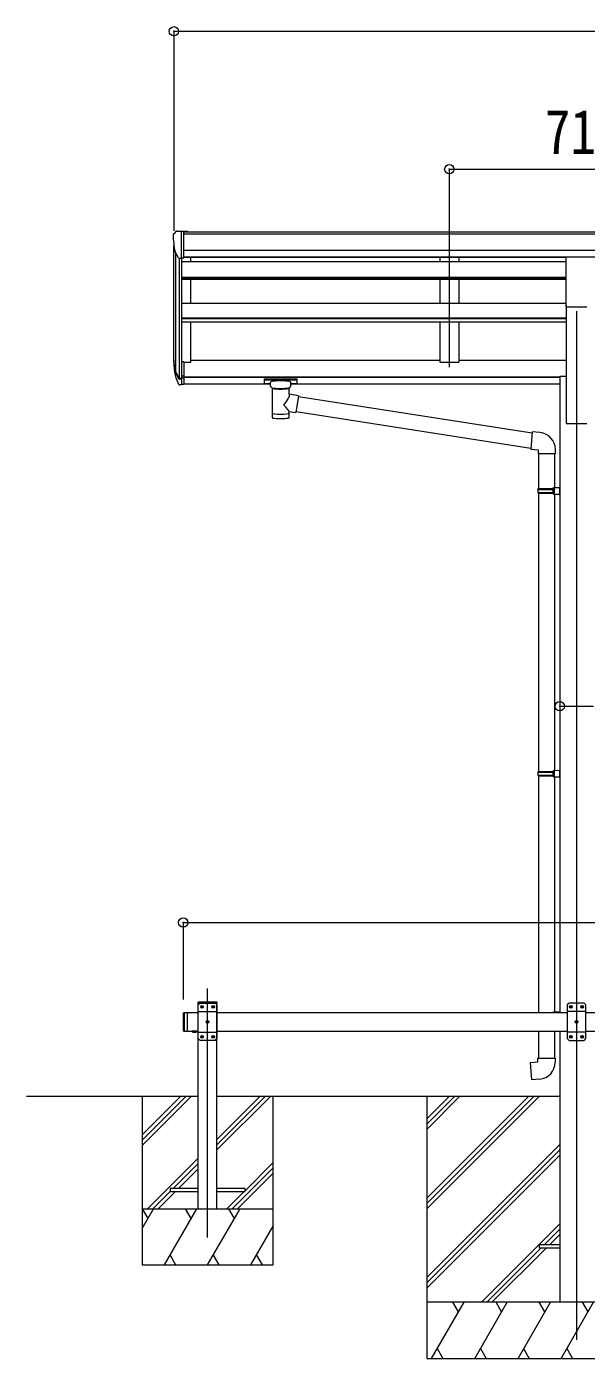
# Model space of a CAD drawing. Units: millimetres at full size; details may follow other scales. Extents: x -6988 to 7066, y -4877 to 4823.
# Drawn here: x -293 to 1203, y -2721 to 840 of the extents above; entities that cross this region are included whole.
import ezdxf
from ezdxf.enums import TextEntityAlignment as Align

# ---------------------------------------------------------------- set-up
doc = ezdxf.new("R2010")
doc.units = ezdxf.units.MM
doc.header["$LTSCALE"] = 25
doc.header["$PDMODE"] = 32
doc.header["$PDSIZE"] = 25
for name, color, linetype, lineweight in [('0-0_0', 7, 'Continuous', 9), ('0-1_本体', 4, 'Continuous', 9), ('0-2_部品', 7, 'Continuous', 9), ('0-4_TABLE1', 3, 'Continuous', 9), ('0-5_DIM1', 3, 'Continuous', 9), ('0-8_PARTS2', 2, 'Continuous', 9), ('0-A_寸法', 6, 'Continuous', 9)]:
    doc.layers.add(name, color=color, linetype=linetype, lineweight=lineweight)
doc.styles.add('ＭＳ ゴシック', font='')
doc.styles.get('ＭＳ ゴシック').set_extended_font_data('MS Gothic')

msp = doc.modelspace()

# ---------------------------------------------------------------- linework, layer by layer
at = {"layer": '0-0_0'}
for p, q in [((165.71, -2021.05), (-292.97, -2021.05)), ((15.71, -2021.05), (15.71, -2471.05)), ((15.71, -2123.4), (118.06, -2021.05)), ((15.71, -2137.54), (132.2, -2021.05)), ((15.71, -2151.69), (146.34, -2021.05)), ((1131.51, -2021.05), (215.71, -2021.05)), ((215.71, -2163.82), (358.47, -2021.05)), ((215.71, -2149.68), (344.33, -2021.05)), ((215.71, -2135.53), (330.19, -2021.05)), ((365.71, -2471.05), (365.71, -2021.05)), ((776.71, -2021.05), (776.71, -2721.05)), ((776.71, -2292.55), (1048.21, -2021.05)), ((776.71, -2306.7), (1062.35, -2021.05)), ((776.71, -2320.84), (1076.49, -2021.05)), ((776.71, -2080.42), (836.08, -2021.05)), ((776.71, -2094.56), (850.22, -2021.05)), ((776.71, -2108.71), (864.36, -2021.05)), ((776.71, -2504.69), (1131.51, -2149.89)), ((776.71, -2518.83), (1131.51, -2164.03)), ((30.18, -2321.05), (165.71, -2185.53)), ((98.33, -2267.05), (165.71, -2199.68)), ((290.71, -2272.67), (365.71, -2197.67)), ((776.71, -2532.97), (1131.51, -2178.17)), ((112.47, -2267.05), (165.71, -2213.82)), ((256.46, -2321.05), (365.71, -2211.81)), ((270.6, -2321.05), (365.71, -2225.95)), ((44.33, -2321.05), (90.71, -2274.68)), ((58.47, -2321.05), (104.47, -2275.05)), ((242.32, -2321.05), (288.32, -2275.05)), ((15.71, -2374.17), (46.37, -2321.05)), ((15.71, -2321.05), (365.71, -2321.05)), ((31.37, -2347.04), (16.37, -2321.05)), ((75.24, -2471.05), (161.84, -2321.05)), ((146.84, -2347.04), (131.84, -2321.05)), ((190.71, -2471.05), (277.31, -2321.05)), ((262.31, -2347.04), (247.31, -2321.05)), ((306.18, -2471.05), (365.71, -2367.95)), ((922.47, -2571.05), (1131.51, -2362.02)), ((1091.11, -2416.55), (1131.51, -2376.16)), ((1105.26, -2416.55), (1131.51, -2390.3)), ((90.24, -2445.08), (105.24, -2471.05)), ((205.71, -2445.07), (220.71, -2471.05)), ((321.18, -2445.07), (336.18, -2471.05)), ((936.61, -2571.05), (1082.11, -2425.55)), ((950.76, -2571.05), (1096.26, -2425.55)), ((15.71, -2471.05), (365.71, -2471.05)), ((1576.71, -2571.05), (776.71, -2571.05)), ((789.41, -2721.05), (876.01, -2571.05)), ((861.01, -2597.04), (846.01, -2571.05)), ((904.88, -2721.05), (991.48, -2571.05)), ((976.48, -2597.04), (961.48, -2571.05)), ((1020.35, -2721.05), (1106.95, -2571.05)), ((1091.95, -2597.04), (1076.95, -2571.05)), ((1135.82, -2721.05), (1222.42, -2571.05)), ((1207.42, -2597.04), (1192.42, -2571.05)), ((804.41, -2695.07), (819.41, -2721.05)), ((919.88, -2695.07), (934.88, -2721.05)), ((1035.35, -2695.07), (1050.35, -2721.05)), ((1150.82, -2695.07), (1165.82, -2721.05)), ((776.71, -2721.05), (1576.71, -2721.05))]:
    msp.add_line(p, q, dxfattribs=at)
at = {"layer": '0-1_本体'}
for p, q in [((127.21, 291.59), (5126.21, 291.59)), ((127.21, 286.24), (5126.21, 286.24)), ((100.71, -57.93), (100.71, 254.84)), ((104.99, 236.04), (104.99, -82.19)), ((114.71, 220.69), (114.71, -100.19)), ((120.71, 220.21), (120.71, -55.76)), ((127.21, 242.71), (5126.21, 242.71)), ((127.21, 225.04), (5126.21, 225.04)), ((1149.21, 222.67), (127.21, 222.67)), ((145.71, 211.42), (145.71, 222.67)), ((811.71, 222.6), (811.71, 211.42)), ((861.71, 222.6), (861.71, 211.42)), ((1149.21, 211.42), (120.71, 211.42)), ((1149.21, 169.49), (120.71, 169.49)), ((1149.21, 167.99), (120.71, 167.99)), ((1149.21, 163.79), (120.71, 163.79)), ((145.71, 100.06), (145.71, 163.79)), ((811.71, 163.79), (811.71, 100.06)), ((861.71, 163.79), (861.71, 100.06)), ((1149.2, 100.06), (120.71, 100.06)), ((1149.21, 95.74), (1149.21, -221.05)), ((1149.21, 60.62), (120.71, 60.62)), ((1149.21, 59.14), (120.71, 59.14)), ((1149.21, 49.88), (120.71, 49.88)), ((145.71, -56.59), (145.71, 49.88)), ((811.71, 49.88), (811.71, -56.61)), ((861.71, 49.88), (861.71, -56.61)), ((127.21, -56.59), (145.71, -56.59)), ((145.71, -51.79), (811.71, -51.79)), ((811.71, -56.61), (861.71, -56.61)), ((861.71, -51.79), (1149.21, -51.79)), ((127.21, -95.88), (1131.71, -95.88)), ((127.21, -97.28), (1131.71, -97.28)), ((1131.71, -94.67), (1131.71, -1796.05)), ((1131.71, -94.67), (1149.21, -94.67)), ((127.21, -114.65), (358.71, -114.65)), ((412.71, -114.65), (1131.71, -114.65)), ((1149.21, -221.05), (1204.21, -221.05)), ((1131.71, -1846.05), (1131.71, -2571.05))]:
    msp.add_line(p, q, dxfattribs=at)
at = {"layer": '0-2_部品'}
for p, q in [((105.62, 292.63), (101.55, 286.82)), ((108.71, 293.2), (106.37, 293.05)), ((108.71, 293.2), (127.21, 293.2)), ((120.71, 220.21), (120.71, 293.2)), ((127.21, 293.2), (137.21, 293.11)), ((127.21, 221.21), (127.21, 293.2)), ((137.21, 291.59), (137.21, 293.11)), ((98.71, 283.83), (98.71, 283.2)), ((113.08, 222.02), (103.81, 238.09)), ((120.71, 220.21), (115.5, 220.53)), ((127.21, 221.21), (120.71, 221.21)), ((1149.21, 224.76), (1204.21, 224.76)), ((1149.21, 91.25), (1149.21, 224.76)), ((1149.21, 91.25), (1204.21, 91.25)), ((120.71, -55.76), (120.71, -117.64)), ((127.21, -55.76), (120.71, -55.76)), ((127.21, -55.76), (127.21, -116.82)), ((103.1, -81.8), (113.26, -100.97)), ((114.27, -99.72), (104.52, -81.3)), ((105.68, -98.65), (113.26, -116.14)), ((120.71, -100.47), (115.57, -100.47)), ((120.71, -102.47), (115.86, -102.47)), ((127.21, -94.07), (120.71, -94.07)), ((127.21, -99.47), (120.71, -99.47)), ((342.21, -102.53), (342.21, -113.29)), ((342.21, -102.72), (342.21, -104.26)), ((344.21, -101.87), (427.21, -101.87)), ((344.21, -104.05), (427.21, -104.05)), ((429.21, -102.53), (429.21, -113.29)), ((120.71, -117.64), (115.86, -117.64)), ((127.21, -116.82), (120.71, -116.82)), ((344.21, -113.96), (358.71, -113.96)), ((358.71, -120.76), (358.71, -110.49)), ((362.81, -125.26), (362.79, -205.55)), ((408.61, -142.84), (408.61, -125.25)), ((412.71, -120.76), (412.71, -110.49)), ((412.71, -113.96), (427.21, -113.96)), ((433.83, -146.74), (408.61, -142.83)), ((433.83, -146.74), (426.81, -192)), ((433.52, -148.76), (1058.05, -245.65)), ((408.62, -205.55), (408.61, -188.93)), ((408.61, -189.18), (426.81, -192)), ((1054.38, -287.58), (427.08, -190.26)), ((1079.06, -245.46), (1058.22, -243.64)), ((1074.14, -301.21), (1120.14, -301.21)), ((1075.51, -301.21), (1075.51, -395.11)), ((1117.51, -301.21), (1117.51, -392.55)), ((1120.14, -301.21), (1120.14, -290.29)), ((1073.51, -397.11), (1074.51, -395.11)), ((1073.51, -397.11), (1117.51, -397.11)), ((1073.51, -397.11), (1073.51, -405.11)), ((1073.51, -405.11), (1117.51, -405.11)), ((1073.51, -405.11), (1074.51, -407.11)), ((1074.51, -395.11), (1117.51, -395.11)), ((1074.51, -407.11), (1117.51, -407.11)), ((1075.51, -407.11), (1075.51, -1151.3)), ((1113.03, -397.11), (1112.6, -395.11)), ((1115.51, -392.61), (1131.51, -392.14)), ((1115.51, -394.61), (1115.51, -392.61)), ((1115.51, -394.61), (1117.51, -394.61)), ((1115.51, -409.61), (1115.51, -407.61)), ((1115.51, -409.61), (1131.51, -410.08)), ((1117.51, -409.67), (1117.51, -1148.74)), ((1131.51, -392.14), (1131.51, -410.08)), ((1073.51, -1153.3), (1074.51, -1151.3)), ((1073.51, -1153.3), (1117.51, -1153.3)), ((1073.51, -1153.3), (1073.51, -1161.3)), ((1073.51, -1161.3), (1117.51, -1161.3)), ((1073.51, -1161.3), (1074.51, -1163.3)), ((1074.51, -1151.3), (1117.51, -1151.3)), ((1074.51, -1163.3), (1117.51, -1163.3)), ((1075.51, -1163.3), (1075.51, -1796.05)), ((1113.03, -1153.3), (1112.6, -1151.3)), ((1115.51, -1148.8), (1131.51, -1148.33)), ((1115.51, -1150.8), (1115.51, -1148.8)), ((1115.51, -1150.8), (1117.51, -1150.8)), ((1115.51, -1165.8), (1115.51, -1163.8)), ((1115.51, -1165.8), (1131.51, -1166.27)), ((1117.51, -1165.86), (1117.48, -1793.9)), ((1131.51, -1148.33), (1131.51, -1166.27)), ((1115.51, -1793.96), (1131.51, -1793.49)), ((1115.51, -1795.96), (1115.51, -1793.96)), ((1115.51, -1795.96), (1117.51, -1795.96)), ((1117.51, -1796.05), (1117.51, -1795.96)), ((1131.51, -1793.49), (1131.51, -1796.05)), ((1075.51, -1846.05), (1075.51, -1918.46)), ((1117.51, -1846.05), (1117.51, -1918.46)), ((1073.51, -1918.46), (1119.51, -1918.46)), ((1073.51, -1928.46), (1073.51, -1918.46)), ((1119.51, -1918.46), (1119.51, -1929.37))]:
    msp.add_line(p, q, dxfattribs=at)
at = {"layer": '0-2_部品', "color": 4}
for p, q in [((165.71, -2267.05), (90.71, -2267.05)), ((215.71, -2275.05), (290.71, -2275.05)), ((1076.71, -2416.55), (1076.71, -2425.55)), ((1076.71, -2416.55), (1131.51, -2416.55)), ((1076.71, -2425.55), (1131.51, -2425.55))]:
    msp.add_line(p, q, dxfattribs=at)
at = {"layer": '0-2_部品'}
for points in [[(342.21, -102.53), (342.24, -102.34), (342.33, -102.2), (342.43, -102.11), (342.53, -102.05), (342.65, -102), (342.94, -101.94), (343.43, -101.89), (343.97, -101.87), (344.21, -101.87)], [(427.21, -101.87), (427.56, -101.87), (428.09, -101.9), (428.54, -101.95), (428.84, -102.03), (429.01, -102.12), (429.13, -102.26), (429.2, -102.44), (429.21, -102.53)], [(342.21, -113.29), (342.24, -113.49), (342.33, -113.62), (342.43, -113.72), (342.53, -113.78), (342.65, -113.82), (342.94, -113.89), (343.43, -113.93), (343.97, -113.95), (344.21, -113.96)], [(358.75, -120.71), (358.72, -121.06), (358.97, -122.02), (359.49, -122.9), (360.29, -123.74), (361.41, -124.54), (362.81, -125.26)], [(408.61, -125.25), (408.84, -125.16), (410.2, -124.42), (411.31, -123.58), (412.06, -122.71), (412.53, -121.81), (412.7, -120.92)], [(427.21, -113.96), (427.56, -113.95), (428.09, -113.93), (428.54, -113.87), (428.84, -113.8), (429.01, -113.7), (429.13, -113.56), (429.2, -113.38), (429.21, -113.29)], [(1058.22, -243.64), (1054.21, -289.46), (1074.14, -291.21), (1074.14, -301.21)], [(1113.03, -397.11), (1113.03, -405.11), (1112.6, -407.11)], [(1115.51, -407.61), (1117.51, -407.61), (1117.51, -394.61)], [(1113.03, -1153.3), (1113.03, -1161.3), (1112.6, -1163.3)], [(1115.51, -1163.8), (1117.51, -1163.8), (1117.51, -1150.8)], [(1078.43, -1974.2), (1057.59, -1976.03), (1053.58, -1930.2), (1073.51, -1928.46)]]:
    msp.add_lwpolyline(points, dxfattribs=at)
at = {"layer": '0-2_部品', "color": 4}
for points in [[(90.71, -2267.05), (90.71, -2275.05), (165.71, -2275.05)], [(290.71, -2275.05), (290.71, -2267.05), (215.71, -2267.05)]]:
    msp.add_lwpolyline(points, dxfattribs=at)
at = {"layer": '0-2_部品'}
for centre, radius, start, end in [((101.71, 283.83), 3, 93, 180), ((106.44, 292.06), 1, 93.5, 145), ((300.71, 283.2), 202, 180, 192.90261), ((115.68, 223.52), 3, 210, 266.5), ((189.37, -59.63), 89.07, 174.49576, 194.41188), ((188.65, -55.35), 88.05, 177.22392, 197.21071), ((233.92, -62.57), 133.22, 183.27987, 195.71302), ((115.86, -99.47), 3, 210, 270), ((115.57, -98.97), 1.5, 210, 270), ((115.86, -114.64), 3, 210, 270), ((1075.14, -290.29), 45, 0, 85), ((1074.51, -1929.37), 45, 275, 0)]:
    msp.add_arc(centre, radius, start, end, dxfattribs=at)
for centre, major_axis, ratio, start_param, end_param in [((344.21, -104.26), (2, 0), 0.109601, 1.5707963, 3.1415927), ((427.21, -104.26), (2, 0), 0.109601, 0, 1.5707963), ((385.71, -110.49), (27, 0), 0.122176, 6.2831853, 9.424778), ((385.72, -125.72), (-22.91, 0.42), 0.072511, 0.0008029, 1.5715993), ((385.72, -127.34), (-22.91, 0.42), 0.072511, 0.0008029, 1.5715993), ((385.69, -125.72), (22.92, 0.42), 0.07247, 4.71158, 6.2823764), ((385.69, -127.34), (22.92, 0.42), 0.07247, 4.71158, 6.2823764), ((396.71, -120.76), (16, 0), 0.361356, 6.2636979, 6.2831853), ((385.71, -169.38), (-22.81, -26.62), 0.234429, 1.6855472, 3.1268519), ((388.26, -166.73), (20.32, -22.25), 0.045535, 0.0389954, 1.3075346), ((385.71, -205.55), (22.92, 0), 0.101955, 3.1415499, 6.2833984), ((385.71, -193.11), (22.91, 0), 0.122865, 3.1415927, 6.2831853)]:
    msp.add_ellipse(centre, major_axis=major_axis, ratio=ratio, start_param=start_param, end_param=end_param, dxfattribs=at)
at = {"layer": '0-4_TABLE1'}
for p, q in [((165.41, -1771.05), (165.51, -1769)), ((165.41, -1771.05), (216.01, -1771.05)), ((170.71, -1771.05), (165.71, -1776.05)), ((165.71, -1866.05), (165.71, -1776.05)), ((166.51, -1768.05), (214.9, -1768.05)), ((170.71, -1771.05), (210.71, -1771.05)), ((176.97, -1780.63), (177.81, -1780.63)), ((206.97, -1780.63), (207.81, -1780.63)), ((210.71, -1771.05), (215.71, -1776.05)), ((215.71, -1776.05), (215.71, -1866.05)), ((216.01, -1771.05), (215.9, -1769)), ((1156.71, -1771.05), (1151.71, -1776.05)), ((1151.71, -1776.05), (1151.71, -1866.05)), ((1196.71, -1771.05), (1156.71, -1771.05)), ((1160.45, -1780.63), (1159.61, -1780.63)), ((1190.45, -1780.63), (1189.61, -1780.63)), ((1196.71, -1771.05), (1201.71, -1776.05)), ((1201.71, -1866.05), (1201.71, -1776.05)), ((125.71, -1798.05), (125.71, -1844.05)), ((127.71, -1796.05), (127.71, -1846.05)), ((135.71, -1796.05), (135.71, -1846.05)), ((165.71, -1793.75), (215.71, -1793.75)), ((174.45, -1781.47), (173.61, -1781.47)), ((204.45, -1781.47), (203.61, -1781.47)), ((1201.71, -1793.75), (1151.71, -1793.75)), ((1162.97, -1781.47), (1163.81, -1781.47)), ((1192.97, -1781.47), (1193.81, -1781.47)), ((125.71, -1844.05), (127.71, -1846.05)), ((127.71, -1846.05), (137.71, -1846.05)), ((161.61, -1846.05), (149.81, -1846.05)), ((149.81, -1846.05), (149.81, -1846.56)), ((161.61, -1846.05), (149.81, -1846.05)), ((149.81, -1846.05), (149.81, -1846.56)), ((161.61, -1846.56), (149.81, -1846.56)), ((161.61, -1846.56), (149.81, -1846.56)), ((158.21, -1846.05), (153.21, -1846.05)), ((158.21, -1846.05), (153.21, -1846.05)), ((161.61, -1846.05), (161.61, -1846.56)), ((161.61, -1846.05), (161.61, -1846.56)), ((165.71, -1848.35), (215.71, -1848.35)), ((189.45, -1821.47), (188.61, -1821.47)), ((191.97, -1820.63), (192.81, -1820.63)), ((1201.71, -1848.35), (1151.71, -1848.35)), ((1175.45, -1820.63), (1174.61, -1820.63)), ((1177.97, -1821.47), (1178.81, -1821.47)), ((170.71, -1871.05), (165.71, -1866.05)), ((210.71, -1871.05), (170.71, -1871.05)), ((174.45, -1861.47), (173.61, -1861.47)), ((176.97, -1860.63), (177.81, -1860.63)), ((204.45, -1861.47), (203.61, -1861.47)), ((206.97, -1860.63), (207.81, -1860.63)), ((210.71, -1871.05), (215.71, -1866.05)), ((1156.71, -1871.05), (1151.71, -1866.05)), ((1156.71, -1871.05), (1196.71, -1871.05)), ((1160.45, -1860.63), (1159.61, -1860.63)), ((1162.97, -1861.47), (1163.81, -1861.47)), ((1190.45, -1860.63), (1189.61, -1860.63)), ((1192.97, -1861.47), (1193.81, -1861.47)), ((1196.71, -1871.05), (1201.71, -1866.05))]:
    msp.add_line(p, q, dxfattribs=at)
for points in [[(173.61, -1781.47), (173.61, -1780.63), (174.45, -1780.63)], [(175.29, -1779.79), (175.29, -1778.95), (176.13, -1778.95), (176.13, -1779.79)], [(177.81, -1780.63), (177.81, -1781.47), (176.97, -1781.47)], [(203.61, -1781.47), (203.61, -1780.63), (204.45, -1780.63)], [(205.29, -1779.79), (205.29, -1778.95), (206.13, -1778.95), (206.13, -1779.79)], [(207.81, -1780.63), (207.81, -1781.47), (206.97, -1781.47)], [(1159.61, -1780.63), (1159.61, -1781.47), (1160.45, -1781.47)], [(1162.13, -1779.79), (1162.13, -1778.95), (1161.29, -1778.95), (1161.29, -1779.79)], [(1163.81, -1781.47), (1163.81, -1780.63), (1162.97, -1780.63)], [(1189.61, -1780.63), (1189.61, -1781.47), (1190.45, -1781.47)], [(1192.13, -1779.79), (1192.13, -1778.95), (1191.29, -1778.95), (1191.29, -1779.79)], [(1193.81, -1781.47), (1193.81, -1780.63), (1192.97, -1780.63)], [(125.71, -1798.05), (127.71, -1796.05), (137.71, -1796.05)], [(176.13, -1782.31), (176.13, -1783.15), (175.29, -1783.15), (175.29, -1782.31)], [(206.13, -1782.31), (206.13, -1783.15), (205.29, -1783.15), (205.29, -1782.31)], [(1161.29, -1782.31), (1161.29, -1783.15), (1162.13, -1783.15), (1162.13, -1782.31)], [(1191.29, -1782.31), (1191.29, -1783.15), (1192.13, -1783.15), (1192.13, -1782.31)], [(153.26, -1848.77), (154.56, -1846.1), (155.71, -1845.49)], [(153.26, -1848.77), (154.56, -1846.1), (155.71, -1845.49)], [(158.16, -1848.77), (156.86, -1846.1), (155.71, -1845.49)], [(158.16, -1848.77), (156.86, -1846.1), (155.71, -1845.49)], [(188.61, -1821.47), (188.61, -1820.63), (189.45, -1820.63)], [(190.29, -1819.79), (190.29, -1818.95), (191.13, -1818.95), (191.13, -1819.79)], [(191.13, -1822.31), (191.13, -1823.15), (190.29, -1823.15), (190.29, -1822.31)], [(192.81, -1820.63), (192.81, -1821.47), (191.97, -1821.47)], [(1174.61, -1820.63), (1174.61, -1821.47), (1175.45, -1821.47)], [(1177.13, -1819.79), (1177.13, -1818.95), (1176.29, -1818.95), (1176.29, -1819.79)], [(1176.29, -1822.31), (1176.29, -1823.15), (1177.13, -1823.15), (1177.13, -1822.31)], [(1178.81, -1821.47), (1178.81, -1820.63), (1177.97, -1820.63)], [(173.61, -1861.47), (173.61, -1860.63), (174.45, -1860.63)], [(175.29, -1859.79), (175.29, -1858.95), (176.13, -1858.95), (176.13, -1859.79)], [(176.13, -1862.31), (176.13, -1863.15), (175.29, -1863.15), (175.29, -1862.31)], [(177.81, -1860.63), (177.81, -1861.47), (176.97, -1861.47)], [(203.61, -1861.47), (203.61, -1860.63), (204.45, -1860.63)], [(205.29, -1859.79), (205.29, -1858.95), (206.13, -1858.95), (206.13, -1859.79)], [(206.13, -1862.31), (206.13, -1863.15), (205.29, -1863.15), (205.29, -1862.31)], [(207.81, -1860.63), (207.81, -1861.47), (206.97, -1861.47)], [(1159.61, -1860.63), (1159.61, -1861.47), (1160.45, -1861.47)], [(1162.13, -1859.79), (1162.13, -1858.95), (1161.29, -1858.95), (1161.29, -1859.79)], [(1161.29, -1862.31), (1161.29, -1863.15), (1162.13, -1863.15), (1162.13, -1862.31)], [(1163.81, -1861.47), (1163.81, -1860.63), (1162.97, -1860.63)], [(1189.61, -1860.63), (1189.61, -1861.47), (1190.45, -1861.47)], [(1192.13, -1859.79), (1192.13, -1858.95), (1191.29, -1858.95), (1191.29, -1859.79)], [(1191.29, -1862.31), (1191.29, -1863.15), (1192.13, -1863.15), (1192.13, -1862.31)], [(1193.81, -1861.47), (1193.81, -1860.63), (1192.97, -1860.63)]]:
    msp.add_lwpolyline(points, dxfattribs=at)
for centre in [(175.71, -1781.05), (205.71, -1781.05), (1161.71, -1781.05), (1191.71, -1781.05), (190.71, -1821.05), (1176.71, -1821.05), (175.71, -1861.05), (205.71, -1861.05), (1161.71, -1861.05), (1191.71, -1861.05)]:
    msp.add_circle(centre, 3.5, dxfattribs=at)
for centre, radius, start, end in [((166.51, -1769.05), 1, 90, 176.99989), ((174.45, -1779.79), 0.84, 270, 0), ((176.97, -1779.79), 0.84, 180, 270), ((204.45, -1779.79), 0.84, 270, 0), ((206.97, -1779.79), 0.84, 180, 270), ((214.9, -1769.05), 1, 3.00006, 90), ((1160.45, -1779.79), 0.84, 270, 0), ((1162.97, -1779.79), 0.84, 180, 270), ((1190.45, -1779.79), 0.84, 270, 0), ((1192.97, -1779.79), 0.84, 180, 270), ((174.45, -1782.31), 0.84, 0, 90), ((176.97, -1782.31), 0.84, 90, 180), ((204.45, -1782.31), 0.84, 0, 90), ((206.97, -1782.31), 0.84, 90, 180), ((1160.45, -1782.31), 0.84, 0, 90), ((1162.97, -1782.31), 0.84, 90, 180), ((1190.45, -1782.31), 0.84, 0, 90), ((1192.97, -1782.31), 0.84, 90, 180), ((155.71, -1841.14), 8.02, 222.61678, 317.38322), ((155.71, -1841.14), 8.02, 222.61678, 317.38322), ((189.45, -1819.79), 0.84, 270, 0), ((189.45, -1822.31), 0.84, 0, 90), ((191.97, -1819.79), 0.84, 180, 270), ((191.97, -1822.31), 0.84, 90, 180), ((1175.45, -1819.79), 0.84, 270, 0), ((1175.45, -1822.31), 0.84, 0, 90), ((1177.97, -1819.79), 0.84, 180, 270), ((1177.97, -1822.31), 0.84, 90, 180), ((174.45, -1859.79), 0.84, 270, 0), ((174.45, -1862.31), 0.84, 0, 90), ((176.97, -1859.79), 0.84, 180, 270), ((176.97, -1862.31), 0.84, 90, 180), ((204.45, -1859.79), 0.84, 270, 0), ((204.45, -1862.31), 0.84, 0, 90), ((206.97, -1859.79), 0.84, 180, 270), ((206.97, -1862.31), 0.84, 90, 180), ((1160.45, -1859.79), 0.84, 270, 0), ((1160.45, -1862.31), 0.84, 0, 90), ((1162.97, -1859.79), 0.84, 180, 270), ((1162.97, -1862.31), 0.84, 90, 180), ((1190.45, -1859.79), 0.84, 270, 0), ((1190.45, -1862.31), 0.84, 0, 90), ((1192.97, -1859.79), 0.84, 180, 270), ((1192.97, -1862.31), 0.84, 90, 180)]:
    msp.add_arc(centre, radius, start, end, dxfattribs=at)
at = {"layer": '0-5_DIM1'}
for p, q in [((165.71, -2321.05), (165.71, -1771.05)), ((165.71, -1771.05), (215.71, -1771.05)), ((215.71, -2321.05), (215.71, -1771.05)), ((135.71, -1796.05), (165.71, -1796.05)), ((215.71, -1796.05), (1151.71, -1796.05)), ((1201.71, -1796.05), (2601.71, -1796.05)), ((135.71, -1846.05), (165.71, -1846.05)), ((215.71, -1846.05), (1151.71, -1846.05)), ((1201.71, -1846.05), (2601.71, -1846.05))]:
    msp.add_line(p, q, dxfattribs=at)
at = {"layer": '0-8_PARTS2'}
for p, q in [((836.71, 336.52), (836.71, -70.27)), ((1176.71, 78.95), (1176.71, -2671.05)), ((190.71, -2397.61), (190.71, -1731.57))]:
    msp.add_line(p, q, dxfattribs=at)
at = {"layer": '0-A_寸法'}
for p, q in [((100.71, 827.76), (100.71, 294.33)), ((100.71, 827.76), (5152.71, 827.76)), ((836.71, 458.76), (836.71, 296.27)), ((836.71, 458.76), (1552.71, 458.76)), ((1131.71, -977.15), (1221.71, -977.15)), ((125.71, -1555.58), (125.71, -1761.34)), ((125.71, -1555.58), (5127.71, -1555.58))]:
    msp.add_line(p, q, dxfattribs=at)
for p in [(100.71, 827.76), (836.71, 458.76), (1131.71, -977.15), (125.71, -1555.58)]:
    msp.add_point(p, dxfattribs=at)

# ---------------------------------------------------------------- texts
at = {"layer": '0-A_寸法', "color": 7, "style": 'ＭＳ ゴシック', "width": 0.85}
msp.add_text('716', height=119.1, dxfattribs=at).set_placement((1091.58, 463.76), align=Align.BOTTOM_LEFT)

doc.saveas('drawing.dxf')
